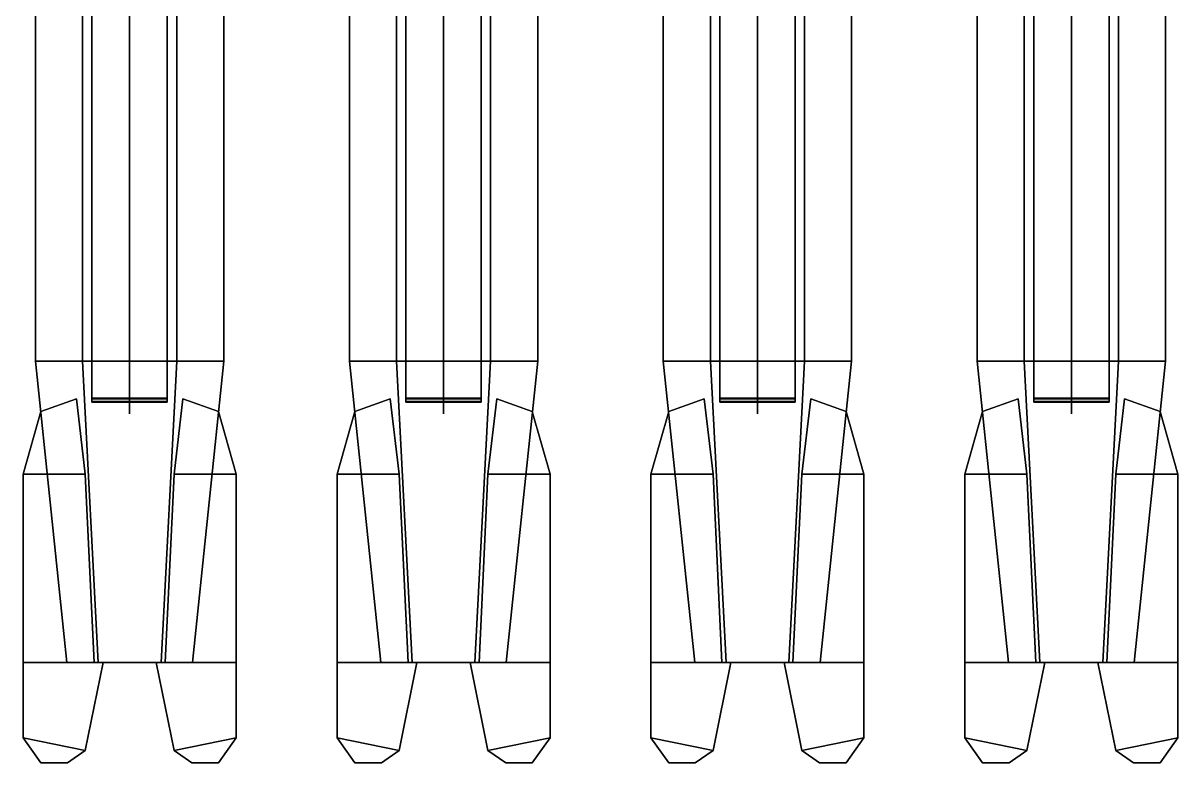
# Model space of a CAD drawing. Header units: millimetres. Extents: x -1.24 to 5, y -3.84 to 3.15.
# Drawn here: x -0.965 to -0.045, y -3.84 to -3.251 of the extents above; entities that cross this region are included whole.
import ezdxf

# ---------------------------------------------------------------- set-up
doc = ezdxf.new("R2010")
doc.units = ezdxf.units.MM
doc.header["$MEASUREMENT"] = 0
doc.layers.add('rails', color=1, linetype='Continuous')
doc.layers.add('rocket', color=6, linetype='Continuous')

msp = doc.modelspace()

# ---------------------------------------------------------------- linework, layer by layer
at = {"layer": 'rails'}
for points in [[(-0.88, 1.17571, 2.28192), (-0.88, -3.56182, 2.28358), (-0.88, -3.5521, 2.37305), (-0.88, 1.15345, 2.35475)], [(-0.88, 1.15345, 2.35475), (-0.88, -3.5521, 2.37305), (-0.88, -3.56182, 2.28358), (-0.88, 1.17571, 2.28192)], [(-0.88, 1.17571, 2.28192), (-0.88, -3.56182, 2.28358), (-0.88, -3.5495, 2.21183), (-0.88, 1.16037, 2.23329)], [(-0.88, 1.16037, 2.23329), (-0.88, -3.5495, 2.21183), (-0.88, -3.56182, 2.28358), (-0.88, 1.17571, 2.28192)], [(-0.63, 1.17571, 2.28192), (-0.63, -3.56182, 2.28358), (-0.63, -3.5521, 2.37305), (-0.63, 1.15345, 2.35475)], [(-0.63, 1.15345, 2.35475), (-0.63, -3.5521, 2.37305), (-0.63, -3.56182, 2.28358), (-0.63, 1.17571, 2.28192)], [(-0.63, 1.16037, 2.23329), (-0.63, -3.5495, 2.21183), (-0.63, -3.56182, 2.28358), (-0.63, 1.17571, 2.28192)], [(-0.63, 1.17571, 2.28192), (-0.63, -3.56182, 2.28358), (-0.63, -3.5495, 2.21183), (-0.63, 1.16037, 2.23329)], [(-0.38, 1.17571, 2.28192), (-0.38, -3.56182, 2.28358), (-0.38, -3.5521, 2.37305), (-0.38, 1.15345, 2.35475)], [(-0.38, 1.15345, 2.35475), (-0.38, -3.5521, 2.37305), (-0.38, -3.56182, 2.28358), (-0.38, 1.17571, 2.28192)], [(-0.38, 1.16037, 2.23329), (-0.38, -3.5495, 2.21183), (-0.38, -3.56182, 2.28358), (-0.38, 1.17571, 2.28192)], [(-0.38, 1.17571, 2.28192), (-0.38, -3.56182, 2.28358), (-0.38, -3.5495, 2.21183), (-0.38, 1.16037, 2.23329)], [(-0.13, 1.17571, 2.28192), (-0.13, -3.56182, 2.28358), (-0.13, -3.5521, 2.37305), (-0.13, 1.15345, 2.35475)], [(-0.13, 1.15345, 2.35475), (-0.13, -3.5521, 2.37305), (-0.13, -3.56182, 2.28358), (-0.13, 1.17571, 2.28192)], [(-0.13, 1.16037, 2.23329), (-0.13, -3.5495, 2.21183), (-0.13, -3.56182, 2.28358), (-0.13, 1.17571, 2.28192)], [(-0.13, 1.17571, 2.28192), (-0.13, -3.56182, 2.28358), (-0.13, -3.5495, 2.21183), (-0.13, 1.16037, 2.23329)], [(-0.91, 1.15497, 2.18358), (-0.91, -3.55274, 2.182), (-0.91, -3.5495, 2.21183), (-0.91, 1.16037, 2.23329)], [(-0.91, 1.16037, 2.23329), (-0.91, -3.5495, 2.21183), (-0.85, -3.5495, 2.21183), (-0.85, 1.16037, 2.23329)], [(-0.85, -3.5495, 2.21183), (-0.85, -3.55274, 2.182), (-0.85, 1.15497, 2.18358), (-0.85, 1.16037, 2.23329)], [(-0.66, 1.15497, 2.18358), (-0.66, -3.55274, 2.182), (-0.66, -3.5495, 2.21183), (-0.66, 1.16037, 2.23329)], [(-0.66, 1.16037, 2.23329), (-0.66, -3.5495, 2.21183), (-0.6, -3.5495, 2.21183), (-0.6, 1.16037, 2.23329)], [(-0.6, -3.5495, 2.21183), (-0.6, -3.55274, 2.182), (-0.6, 1.15497, 2.18358), (-0.6, 1.16037, 2.23329)], [(-0.41, 1.15497, 2.18358), (-0.41, -3.55274, 2.182), (-0.41, -3.5495, 2.21183), (-0.41, 1.16037, 2.23329)], [(-0.41, 1.16037, 2.23329), (-0.41, -3.5495, 2.21183), (-0.35, -3.5495, 2.21183), (-0.35, 1.16037, 2.23329)], [(-0.35, -3.5495, 2.21183), (-0.35, -3.55274, 2.182), (-0.35, 1.15497, 2.18358), (-0.35, 1.16037, 2.23329)], [(-0.16, 1.15497, 2.18358), (-0.16, -3.55274, 2.182), (-0.16, -3.5495, 2.21183), (-0.16, 1.16037, 2.23329)], [(-0.16, 1.16037, 2.23329), (-0.16, -3.5495, 2.21183), (-0.1, -3.5495, 2.21183), (-0.1, 1.16037, 2.23329)], [(-0.1, -3.5495, 2.21183), (-0.1, -3.55274, 2.182), (-0.1, 1.15497, 2.18358), (-0.1, 1.16037, 2.23329)], [(-0.91, 1.15345, 2.35475), (-0.91, -3.5521, 2.37305), (-0.91, -3.54994, 2.39294), (-0.91, 1.15777, 2.39452)], [(-0.91, 1.15777, 2.39452), (-0.91, -3.54994, 2.39294), (-0.85, -3.54994, 2.39294), (-0.85, 1.15777, 2.39452)], [(-0.85, 1.15497, 2.18358), (-0.85, -3.55274, 2.182), (-0.91, -3.55274, 2.182), (-0.91, 1.15497, 2.18358)], [(-0.85, 1.15345, 2.35475), (-0.85, -3.5521, 2.37305), (-0.91, -3.5521, 2.37305), (-0.91, 1.15345, 2.35475)], [(-0.85, -3.54994, 2.39294), (-0.85, -3.5521, 2.37305), (-0.85, 1.15345, 2.35475), (-0.85, 1.15777, 2.39452)], [(-0.66, 1.15777, 2.39452), (-0.66, -3.54994, 2.39294), (-0.6, -3.54994, 2.39294), (-0.6, 1.15777, 2.39452)], [(-0.66, 1.15345, 2.35475), (-0.66, -3.5521, 2.37305), (-0.66, -3.54994, 2.39294), (-0.66, 1.15777, 2.39452)], [(-0.6, 1.15497, 2.18358), (-0.6, -3.55274, 2.182), (-0.66, -3.55274, 2.182), (-0.66, 1.15497, 2.18358)], [(-0.6, 1.15345, 2.35475), (-0.6, -3.5521, 2.37305), (-0.66, -3.5521, 2.37305), (-0.66, 1.15345, 2.35475)], [(-0.6, -3.54994, 2.39294), (-0.6, -3.5521, 2.37305), (-0.6, 1.15345, 2.35475), (-0.6, 1.15777, 2.39452)], [(-0.41, 1.15777, 2.39452), (-0.41, -3.54994, 2.39294), (-0.35, -3.54994, 2.39294), (-0.35, 1.15777, 2.39452)], [(-0.41, 1.15345, 2.35475), (-0.41, -3.5521, 2.37305), (-0.41, -3.54994, 2.39294), (-0.41, 1.15777, 2.39452)], [(-0.35, 1.15497, 2.18358), (-0.35, -3.55274, 2.182), (-0.41, -3.55274, 2.182), (-0.41, 1.15497, 2.18358)], [(-0.35, 1.15345, 2.35475), (-0.35, -3.5521, 2.37305), (-0.41, -3.5521, 2.37305), (-0.41, 1.15345, 2.35475)], [(-0.35, -3.54994, 2.39294), (-0.35, -3.5521, 2.37305), (-0.35, 1.15345, 2.35475), (-0.35, 1.15777, 2.39452)], [(-0.16, 1.15777, 2.39452), (-0.16, -3.54994, 2.39294), (-0.1, -3.54994, 2.39294), (-0.1, 1.15777, 2.39452)], [(-0.16, 1.15345, 2.35475), (-0.16, -3.5521, 2.37305), (-0.16, -3.54994, 2.39294), (-0.16, 1.15777, 2.39452)], [(-0.1, 1.15497, 2.18358), (-0.1, -3.55274, 2.182), (-0.16, -3.55274, 2.182), (-0.16, 1.15497, 2.18358)], [(-0.1, 1.15345, 2.35475), (-0.1, -3.5521, 2.37305), (-0.16, -3.5521, 2.37305), (-0.16, 1.15345, 2.35475)], [(-0.1, -3.54994, 2.39294), (-0.1, -3.5521, 2.37305), (-0.1, 1.15345, 2.35475), (-0.1, 1.15777, 2.39452)], [(-0.91, -3.5495, 2.21183), (-0.91, -3.55274, 2.182), (-0.85, -3.55274, 2.182), (-0.85, -3.5495, 2.21183)], [(-0.91, -3.54994, 2.39294), (-0.91, -3.5521, 2.37305), (-0.85, -3.5521, 2.37305), (-0.85, -3.54994, 2.39294)], [(-0.66, -3.5495, 2.21183), (-0.66, -3.55274, 2.182), (-0.6, -3.55274, 2.182), (-0.6, -3.5495, 2.21183)], [(-0.66, -3.54994, 2.39294), (-0.66, -3.5521, 2.37305), (-0.6, -3.5521, 2.37305), (-0.6, -3.54994, 2.39294)], [(-0.41, -3.5495, 2.21183), (-0.41, -3.55274, 2.182), (-0.35, -3.55274, 2.182), (-0.35, -3.5495, 2.21183)], [(-0.41, -3.54994, 2.39294), (-0.41, -3.5521, 2.37305), (-0.35, -3.5521, 2.37305), (-0.35, -3.54994, 2.39294)], [(-0.16, -3.5495, 2.21183), (-0.16, -3.55274, 2.182), (-0.1, -3.55274, 2.182), (-0.1, -3.5495, 2.21183)], [(-0.16, -3.54994, 2.39294), (-0.16, -3.5521, 2.37305), (-0.1, -3.5521, 2.37305), (-0.1, -3.54994, 2.39294)]]:
    msp.add_3dface(points, dxfattribs=at)
at = {"layer": 'rocket'}
for points in [[(-0.9175, -3.52, 2.40505), (-0.955, -3.52, 2.47), (-0.955, -2.75, 2.47), (-0.9175, -2.75, 2.40505)], [(-0.955, -3.52, 2.47), (-0.9175, -3.52, 2.53495), (-0.9175, -2.75, 2.53495), (-0.955, -2.75, 2.47)], [(-0.955, -3.52, 2.11), (-0.9175, -3.52, 2.17495), (-0.9175, -2.75, 2.17495), (-0.955, -2.75, 2.11)], [(-0.9175, -3.52, 2.04505), (-0.955, -3.52, 2.11), (-0.955, -2.75, 2.11), (-0.9175, -2.75, 2.04505)], [(-0.8425, -3.52, 2.40505), (-0.9175, -3.52, 2.40505), (-0.9175, -2.75, 2.40505), (-0.8425, -2.75, 2.40505)], [(-0.9175, -3.52, 2.53495), (-0.8425, -3.52, 2.53495), (-0.8425, -2.75, 2.53495), (-0.9175, -2.75, 2.53495)], [(-0.9175, -3.52, 2.17495), (-0.8425, -3.52, 2.17495), (-0.8425, -2.75, 2.17495), (-0.9175, -2.75, 2.17495)], [(-0.8425, -3.52, 2.04505), (-0.9175, -3.52, 2.04505), (-0.9175, -2.75, 2.04505), (-0.8425, -2.75, 2.04505)], [(-0.805, -3.52, 2.47), (-0.8425, -3.52, 2.40505), (-0.8425, -2.75, 2.40505), (-0.805, -2.75, 2.47)], [(-0.8425, -3.52, 2.53495), (-0.805, -3.52, 2.47), (-0.805, -2.75, 2.47), (-0.8425, -2.75, 2.53495)], [(-0.8425, -3.52, 2.17495), (-0.805, -3.52, 2.11), (-0.805, -2.75, 2.11), (-0.8425, -2.75, 2.17495)], [(-0.805, -3.52, 2.11), (-0.8425, -3.52, 2.04505), (-0.8425, -2.75, 2.04505), (-0.805, -2.75, 2.11)], [(-0.6675, -3.52, 2.04505), (-0.705, -3.52, 2.11), (-0.705, -2.75, 2.11), (-0.6675, -2.75, 2.04505)], [(-0.705, -3.52, 2.11), (-0.6675, -3.52, 2.17495), (-0.6675, -2.75, 2.17495), (-0.705, -2.75, 2.11)], [(-0.705, -3.52, 2.47), (-0.6675, -3.52, 2.53495), (-0.6675, -2.75, 2.53495), (-0.705, -2.75, 2.47)], [(-0.6675, -3.52, 2.40505), (-0.705, -3.52, 2.47), (-0.705, -2.75, 2.47), (-0.6675, -2.75, 2.40505)], [(-0.5925, -3.52, 2.04505), (-0.6675, -3.52, 2.04505), (-0.6675, -2.75, 2.04505), (-0.5925, -2.75, 2.04505)], [(-0.6675, -3.52, 2.17495), (-0.5925, -3.52, 2.17495), (-0.5925, -2.75, 2.17495), (-0.6675, -2.75, 2.17495)], [(-0.6675, -3.52, 2.53495), (-0.5925, -3.52, 2.53495), (-0.5925, -2.75, 2.53495), (-0.6675, -2.75, 2.53495)], [(-0.5925, -3.52, 2.40505), (-0.6675, -3.52, 2.40505), (-0.6675, -2.75, 2.40505), (-0.5925, -2.75, 2.40505)], [(-0.555, -3.52, 2.11), (-0.5925, -3.52, 2.04505), (-0.5925, -2.75, 2.04505), (-0.555, -2.75, 2.11)], [(-0.5925, -3.52, 2.17495), (-0.555, -3.52, 2.11), (-0.555, -2.75, 2.11), (-0.5925, -2.75, 2.17495)], [(-0.5925, -3.52, 2.53495), (-0.555, -3.52, 2.47), (-0.555, -2.75, 2.47), (-0.5925, -2.75, 2.53495)], [(-0.555, -3.52, 2.47), (-0.5925, -3.52, 2.40505), (-0.5925, -2.75, 2.40505), (-0.555, -2.75, 2.47)], [(-0.455, -3.52, 2.11), (-0.4175, -3.52, 2.17495), (-0.4175, -2.75, 2.17495), (-0.455, -2.75, 2.11)], [(-0.4175, -3.52, 2.04505), (-0.455, -3.52, 2.11), (-0.455, -2.75, 2.11), (-0.4175, -2.75, 2.04505)], [(-0.4175, -3.52, 2.40505), (-0.455, -3.52, 2.47), (-0.455, -2.75, 2.47), (-0.4175, -2.75, 2.40505)], [(-0.455, -3.52, 2.47), (-0.4175, -3.52, 2.53495), (-0.4175, -2.75, 2.53495), (-0.455, -2.75, 2.47)], [(-0.4175, -3.52, 2.17495), (-0.3425, -3.52, 2.17495), (-0.3425, -2.75, 2.17495), (-0.4175, -2.75, 2.17495)], [(-0.3425, -3.52, 2.04505), (-0.4175, -3.52, 2.04505), (-0.4175, -2.75, 2.04505), (-0.3425, -2.75, 2.04505)], [(-0.3425, -3.52, 2.40505), (-0.4175, -3.52, 2.40505), (-0.4175, -2.75, 2.40505), (-0.3425, -2.75, 2.40505)], [(-0.4175, -3.52, 2.53495), (-0.3425, -3.52, 2.53495), (-0.3425, -2.75, 2.53495), (-0.4175, -2.75, 2.53495)], [(-0.3425, -3.52, 2.17495), (-0.305, -3.52, 2.11), (-0.305, -2.75, 2.11), (-0.3425, -2.75, 2.17495)], [(-0.305, -3.52, 2.11), (-0.3425, -3.52, 2.04505), (-0.3425, -2.75, 2.04505), (-0.305, -2.75, 2.11)], [(-0.305, -3.52, 2.47), (-0.3425, -3.52, 2.40505), (-0.3425, -2.75, 2.40505), (-0.305, -2.75, 2.47)], [(-0.3425, -3.52, 2.53495), (-0.305, -3.52, 2.47), (-0.305, -2.75, 2.47), (-0.3425, -2.75, 2.53495)], [(-0.1675, -3.52, 2.04505), (-0.205, -3.52, 2.11), (-0.205, -2.75, 2.11), (-0.1675, -2.75, 2.04505)], [(-0.205, -3.52, 2.11), (-0.1675, -3.52, 2.17495), (-0.1675, -2.75, 2.17495), (-0.205, -2.75, 2.11)], [(-0.205, -3.52, 2.47), (-0.1675, -3.52, 2.53495), (-0.1675, -2.75, 2.53495), (-0.205, -2.75, 2.47)], [(-0.1675, -3.52, 2.40505), (-0.205, -3.52, 2.47), (-0.205, -2.75, 2.47), (-0.1675, -2.75, 2.40505)], [(-0.0925, -3.52, 2.04505), (-0.1675, -3.52, 2.04505), (-0.1675, -2.75, 2.04505), (-0.0925, -2.75, 2.04505)], [(-0.1675, -3.52, 2.17495), (-0.0925, -3.52, 2.17495), (-0.0925, -2.75, 2.17495), (-0.1675, -2.75, 2.17495)], [(-0.1675, -3.52, 2.53495), (-0.0925, -3.52, 2.53495), (-0.0925, -2.75, 2.53495), (-0.1675, -2.75, 2.53495)], [(-0.0925, -3.52, 2.40505), (-0.1675, -3.52, 2.40505), (-0.1675, -2.75, 2.40505), (-0.0925, -2.75, 2.40505)], [(-0.055, -3.52, 2.11), (-0.0925, -3.52, 2.04505), (-0.0925, -2.75, 2.04505), (-0.055, -2.75, 2.11)], [(-0.0925, -3.52, 2.17495), (-0.055, -3.52, 2.11), (-0.055, -2.75, 2.11), (-0.0925, -2.75, 2.17495)], [(-0.0925, -3.52, 2.53495), (-0.055, -3.52, 2.47), (-0.055, -2.75, 2.47), (-0.0925, -2.75, 2.53495)], [(-0.055, -3.52, 2.47), (-0.0925, -3.52, 2.40505), (-0.0925, -2.75, 2.40505), (-0.055, -2.75, 2.47)], [(-0.9175, -3.52, 2.53495), (-0.955, -3.52, 2.47), (-0.93, -3.76, 2.47), (-0.905, -3.76, 2.5133)], [(-0.955, -3.52, 2.47), (-0.9175, -3.52, 2.40505), (-0.905, -3.76, 2.4267), (-0.93, -3.76, 2.47)], [(-0.955, -3.52, 2.11), (-0.9175, -3.52, 2.04505), (-0.905, -3.76, 2.0667), (-0.93, -3.76, 2.11)], [(-0.9175, -3.52, 2.17495), (-0.955, -3.52, 2.11), (-0.93, -3.76, 2.11), (-0.905, -3.76, 2.1533)], [(-0.8425, -3.52, 2.53495), (-0.9175, -3.52, 2.53495), (-0.905, -3.76, 2.5133), (-0.855, -3.76, 2.5133)], [(-0.9175, -3.52, 2.40505), (-0.8425, -3.52, 2.40505), (-0.855, -3.76, 2.4267), (-0.905, -3.76, 2.4267)], [(-0.9175, -3.52, 2.04505), (-0.8425, -3.52, 2.04505), (-0.855, -3.76, 2.0667), (-0.905, -3.76, 2.0667)], [(-0.8425, -3.52, 2.17495), (-0.9175, -3.52, 2.17495), (-0.905, -3.76, 2.1533), (-0.855, -3.76, 2.1533)], [(-0.805, -3.52, 2.47), (-0.8425, -3.52, 2.53495), (-0.855, -3.76, 2.5133), (-0.83, -3.76, 2.47)], [(-0.8425, -3.52, 2.40505), (-0.805, -3.52, 2.47), (-0.83, -3.76, 2.47), (-0.855, -3.76, 2.4267)], [(-0.8425, -3.52, 2.04505), (-0.805, -3.52, 2.11), (-0.83, -3.76, 2.11), (-0.855, -3.76, 2.0667)], [(-0.805, -3.52, 2.11), (-0.8425, -3.52, 2.17495), (-0.855, -3.76, 2.1533), (-0.83, -3.76, 2.11)], [(-0.6675, -3.52, 2.17495), (-0.705, -3.52, 2.11), (-0.68, -3.76, 2.11), (-0.655, -3.76, 2.1533)], [(-0.705, -3.52, 2.11), (-0.6675, -3.52, 2.04505), (-0.655, -3.76, 2.0667), (-0.68, -3.76, 2.11)], [(-0.705, -3.52, 2.47), (-0.6675, -3.52, 2.40505), (-0.655, -3.76, 2.4267), (-0.68, -3.76, 2.47)], [(-0.6675, -3.52, 2.53495), (-0.705, -3.52, 2.47), (-0.68, -3.76, 2.47), (-0.655, -3.76, 2.5133)], [(-0.5925, -3.52, 2.17495), (-0.6675, -3.52, 2.17495), (-0.655, -3.76, 2.1533), (-0.605, -3.76, 2.1533)], [(-0.6675, -3.52, 2.04505), (-0.5925, -3.52, 2.04505), (-0.605, -3.76, 2.0667), (-0.655, -3.76, 2.0667)], [(-0.6675, -3.52, 2.40505), (-0.5925, -3.52, 2.40505), (-0.605, -3.76, 2.4267), (-0.655, -3.76, 2.4267)], [(-0.5925, -3.52, 2.53495), (-0.6675, -3.52, 2.53495), (-0.655, -3.76, 2.5133), (-0.605, -3.76, 2.5133)], [(-0.555, -3.52, 2.11), (-0.5925, -3.52, 2.17495), (-0.605, -3.76, 2.1533), (-0.58, -3.76, 2.11)], [(-0.5925, -3.52, 2.04505), (-0.555, -3.52, 2.11), (-0.58, -3.76, 2.11), (-0.605, -3.76, 2.0667)], [(-0.5925, -3.52, 2.40505), (-0.555, -3.52, 2.47), (-0.58, -3.76, 2.47), (-0.605, -3.76, 2.4267)], [(-0.555, -3.52, 2.47), (-0.5925, -3.52, 2.53495), (-0.605, -3.76, 2.5133), (-0.58, -3.76, 2.47)], [(-0.455, -3.52, 2.11), (-0.4175, -3.52, 2.04505), (-0.405, -3.76, 2.0667), (-0.43, -3.76, 2.11)], [(-0.4175, -3.52, 2.17495), (-0.455, -3.52, 2.11), (-0.43, -3.76, 2.11), (-0.405, -3.76, 2.1533)], [(-0.4175, -3.52, 2.53495), (-0.455, -3.52, 2.47), (-0.43, -3.76, 2.47), (-0.405, -3.76, 2.5133)], [(-0.455, -3.52, 2.47), (-0.4175, -3.52, 2.40505), (-0.405, -3.76, 2.4267), (-0.43, -3.76, 2.47)], [(-0.4175, -3.52, 2.04505), (-0.3425, -3.52, 2.04505), (-0.355, -3.76, 2.0667), (-0.405, -3.76, 2.0667)], [(-0.3425, -3.52, 2.17495), (-0.4175, -3.52, 2.17495), (-0.405, -3.76, 2.1533), (-0.355, -3.76, 2.1533)], [(-0.3425, -3.52, 2.53495), (-0.4175, -3.52, 2.53495), (-0.405, -3.76, 2.5133), (-0.355, -3.76, 2.5133)], [(-0.4175, -3.52, 2.40505), (-0.3425, -3.52, 2.40505), (-0.355, -3.76, 2.4267), (-0.405, -3.76, 2.4267)], [(-0.3425, -3.52, 2.04505), (-0.305, -3.52, 2.11), (-0.33, -3.76, 2.11), (-0.355, -3.76, 2.0667)], [(-0.305, -3.52, 2.11), (-0.3425, -3.52, 2.17495), (-0.355, -3.76, 2.1533), (-0.33, -3.76, 2.11)], [(-0.305, -3.52, 2.47), (-0.3425, -3.52, 2.53495), (-0.355, -3.76, 2.5133), (-0.33, -3.76, 2.47)], [(-0.3425, -3.52, 2.40505), (-0.305, -3.52, 2.47), (-0.33, -3.76, 2.47), (-0.355, -3.76, 2.4267)], [(-0.1675, -3.52, 2.17495), (-0.205, -3.52, 2.11), (-0.18, -3.76, 2.11), (-0.155, -3.76, 2.1533)], [(-0.205, -3.52, 2.11), (-0.1675, -3.52, 2.04505), (-0.155, -3.76, 2.0667), (-0.18, -3.76, 2.11)], [(-0.205, -3.52, 2.47), (-0.1675, -3.52, 2.40505), (-0.155, -3.76, 2.4267), (-0.18, -3.76, 2.47)], [(-0.1675, -3.52, 2.53495), (-0.205, -3.52, 2.47), (-0.18, -3.76, 2.47), (-0.155, -3.76, 2.5133)], [(-0.0925, -3.52, 2.17495), (-0.1675, -3.52, 2.17495), (-0.155, -3.76, 2.1533), (-0.105, -3.76, 2.1533)], [(-0.1675, -3.52, 2.04505), (-0.0925, -3.52, 2.04505), (-0.105, -3.76, 2.0667), (-0.155, -3.76, 2.0667)], [(-0.1675, -3.52, 2.40505), (-0.0925, -3.52, 2.40505), (-0.105, -3.76, 2.4267), (-0.155, -3.76, 2.4267)], [(-0.0925, -3.52, 2.53495), (-0.1675, -3.52, 2.53495), (-0.155, -3.76, 2.5133), (-0.105, -3.76, 2.5133)], [(-0.055, -3.52, 2.11), (-0.0925, -3.52, 2.17495), (-0.105, -3.76, 2.1533), (-0.08, -3.76, 2.11)], [(-0.0925, -3.52, 2.04505), (-0.055, -3.52, 2.11), (-0.08, -3.76, 2.11), (-0.105, -3.76, 2.0667)], [(-0.0925, -3.52, 2.40505), (-0.055, -3.52, 2.47), (-0.08, -3.76, 2.47), (-0.105, -3.76, 2.4267)], [(-0.055, -3.52, 2.47), (-0.0925, -3.52, 2.53495), (-0.105, -3.76, 2.5133), (-0.08, -3.76, 2.47)], [(-0.95071, -3.56, 2.39929), (-0.92243, -3.55, 2.42757), (-0.91536, -3.61, 2.43464), (-0.96485, -3.61, 2.38515)], [(-0.96485, -3.61, 2.38515), (-0.91536, -3.61, 2.43464), (-0.92243, -3.55, 2.42757), (-0.95071, -3.56, 2.39929)], [(-0.95071, -3.56, 2.54071), (-0.92243, -3.55, 2.51243), (-0.91536, -3.61, 2.50536), (-0.96485, -3.61, 2.55485)], [(-0.96485, -3.61, 2.55485), (-0.91536, -3.61, 2.50536), (-0.92243, -3.55, 2.51243), (-0.95071, -3.56, 2.54071)], [(-0.95071, -3.56, 2.18071), (-0.92243, -3.55, 2.15243), (-0.91536, -3.61, 2.14536), (-0.96485, -3.61, 2.19485)], [(-0.96485, -3.61, 2.19485), (-0.91536, -3.61, 2.14536), (-0.92243, -3.55, 2.15243), (-0.95071, -3.56, 2.18071)], [(-0.95071, -3.56, 2.03929), (-0.92243, -3.55, 2.06757), (-0.91536, -3.61, 2.07464), (-0.96485, -3.61, 2.02515)], [(-0.96485, -3.61, 2.02515), (-0.91536, -3.61, 2.07464), (-0.92243, -3.55, 2.06757), (-0.95071, -3.56, 2.03929)], [(-0.79515, -3.61, 2.38515), (-0.84464, -3.61, 2.43464), (-0.83757, -3.55, 2.42757), (-0.80929, -3.56, 2.39929)], [(-0.80929, -3.56, 2.39929), (-0.83757, -3.55, 2.42757), (-0.84464, -3.61, 2.43464), (-0.79515, -3.61, 2.38515)], [(-0.80929, -3.56, 2.54071), (-0.83757, -3.55, 2.51243), (-0.84464, -3.61, 2.50536), (-0.79515, -3.61, 2.55485)], [(-0.79515, -3.61, 2.55485), (-0.84464, -3.61, 2.50536), (-0.83757, -3.55, 2.51243), (-0.80929, -3.56, 2.54071)], [(-0.79515, -3.61, 2.02515), (-0.84464, -3.61, 2.07464), (-0.83757, -3.55, 2.06757), (-0.80929, -3.56, 2.03929)], [(-0.80929, -3.56, 2.03929), (-0.83757, -3.55, 2.06757), (-0.84464, -3.61, 2.07464), (-0.79515, -3.61, 2.02515)], [(-0.80929, -3.56, 2.18071), (-0.83757, -3.55, 2.15243), (-0.84464, -3.61, 2.14536), (-0.79515, -3.61, 2.19485)], [(-0.79515, -3.61, 2.19485), (-0.84464, -3.61, 2.14536), (-0.83757, -3.55, 2.15243), (-0.80929, -3.56, 2.18071)], [(-0.71485, -3.61, 2.02515), (-0.66536, -3.61, 2.07464), (-0.67243, -3.55, 2.06757), (-0.70071, -3.56, 2.03929)], [(-0.70071, -3.56, 2.03929), (-0.67243, -3.55, 2.06757), (-0.66536, -3.61, 2.07464), (-0.71485, -3.61, 2.02515)], [(-0.71485, -3.61, 2.19485), (-0.66536, -3.61, 2.14536), (-0.67243, -3.55, 2.15243), (-0.70071, -3.56, 2.18071)], [(-0.70071, -3.56, 2.18071), (-0.67243, -3.55, 2.15243), (-0.66536, -3.61, 2.14536), (-0.71485, -3.61, 2.19485)], [(-0.70071, -3.56, 2.54071), (-0.67243, -3.55, 2.51243), (-0.66536, -3.61, 2.50536), (-0.71485, -3.61, 2.55485)], [(-0.71485, -3.61, 2.55485), (-0.66536, -3.61, 2.50536), (-0.67243, -3.55, 2.51243), (-0.70071, -3.56, 2.54071)], [(-0.70071, -3.56, 2.39929), (-0.67243, -3.55, 2.42757), (-0.66536, -3.61, 2.43464), (-0.71485, -3.61, 2.38515)], [(-0.71485, -3.61, 2.38515), (-0.66536, -3.61, 2.43464), (-0.67243, -3.55, 2.42757), (-0.70071, -3.56, 2.39929)], [(-0.55929, -3.56, 2.03929), (-0.58757, -3.55, 2.06757), (-0.59464, -3.61, 2.07464), (-0.54515, -3.61, 2.02515)], [(-0.54515, -3.61, 2.02515), (-0.59464, -3.61, 2.07464), (-0.58757, -3.55, 2.06757), (-0.55929, -3.56, 2.03929)], [(-0.54515, -3.61, 2.19485), (-0.59464, -3.61, 2.14536), (-0.58757, -3.55, 2.15243), (-0.55929, -3.56, 2.18071)], [(-0.55929, -3.56, 2.18071), (-0.58757, -3.55, 2.15243), (-0.59464, -3.61, 2.14536), (-0.54515, -3.61, 2.19485)], [(-0.54515, -3.61, 2.38515), (-0.59464, -3.61, 2.43464), (-0.58757, -3.55, 2.42757), (-0.55929, -3.56, 2.39929)], [(-0.55929, -3.56, 2.39929), (-0.58757, -3.55, 2.42757), (-0.59464, -3.61, 2.43464), (-0.54515, -3.61, 2.38515)], [(-0.55929, -3.56, 2.54071), (-0.58757, -3.55, 2.51243), (-0.59464, -3.61, 2.50536), (-0.54515, -3.61, 2.55485)], [(-0.54515, -3.61, 2.55485), (-0.59464, -3.61, 2.50536), (-0.58757, -3.55, 2.51243), (-0.55929, -3.56, 2.54071)], [(-0.45071, -3.56, 2.03929), (-0.42243, -3.55, 2.06757), (-0.41536, -3.61, 2.07464), (-0.46485, -3.61, 2.02515)], [(-0.46485, -3.61, 2.02515), (-0.41536, -3.61, 2.07464), (-0.42243, -3.55, 2.06757), (-0.45071, -3.56, 2.03929)], [(-0.45071, -3.56, 2.18071), (-0.42243, -3.55, 2.15243), (-0.41536, -3.61, 2.14536), (-0.46485, -3.61, 2.19485)], [(-0.46485, -3.61, 2.19485), (-0.41536, -3.61, 2.14536), (-0.42243, -3.55, 2.15243), (-0.45071, -3.56, 2.18071)], [(-0.46485, -3.61, 2.38515), (-0.41536, -3.61, 2.43464), (-0.42243, -3.55, 2.42757), (-0.45071, -3.56, 2.39929)], [(-0.45071, -3.56, 2.39929), (-0.42243, -3.55, 2.42757), (-0.41536, -3.61, 2.43464), (-0.46485, -3.61, 2.38515)], [(-0.46485, -3.61, 2.55485), (-0.41536, -3.61, 2.50536), (-0.42243, -3.55, 2.51243), (-0.45071, -3.56, 2.54071)], [(-0.45071, -3.56, 2.54071), (-0.42243, -3.55, 2.51243), (-0.41536, -3.61, 2.50536), (-0.46485, -3.61, 2.55485)], [(-0.29515, -3.61, 2.02515), (-0.34464, -3.61, 2.07464), (-0.33757, -3.55, 2.06757), (-0.30929, -3.56, 2.03929)], [(-0.30929, -3.56, 2.03929), (-0.33757, -3.55, 2.06757), (-0.34464, -3.61, 2.07464), (-0.29515, -3.61, 2.02515)], [(-0.30929, -3.56, 2.18071), (-0.33757, -3.55, 2.15243), (-0.34464, -3.61, 2.14536), (-0.29515, -3.61, 2.19485)], [(-0.29515, -3.61, 2.19485), (-0.34464, -3.61, 2.14536), (-0.33757, -3.55, 2.15243), (-0.30929, -3.56, 2.18071)], [(-0.29515, -3.61, 2.55485), (-0.34464, -3.61, 2.50536), (-0.33757, -3.55, 2.51243), (-0.30929, -3.56, 2.54071)], [(-0.30929, -3.56, 2.54071), (-0.33757, -3.55, 2.51243), (-0.34464, -3.61, 2.50536), (-0.29515, -3.61, 2.55485)], [(-0.30929, -3.56, 2.39929), (-0.33757, -3.55, 2.42757), (-0.34464, -3.61, 2.43464), (-0.29515, -3.61, 2.38515)], [(-0.29515, -3.61, 2.38515), (-0.34464, -3.61, 2.43464), (-0.33757, -3.55, 2.42757), (-0.30929, -3.56, 2.39929)], [(-0.21485, -3.61, 2.02515), (-0.16536, -3.61, 2.07464), (-0.17243, -3.55, 2.06757), (-0.20071, -3.56, 2.03929)], [(-0.20071, -3.56, 2.03929), (-0.17243, -3.55, 2.06757), (-0.16536, -3.61, 2.07464), (-0.21485, -3.61, 2.02515)], [(-0.21485, -3.61, 2.19485), (-0.16536, -3.61, 2.14536), (-0.17243, -3.55, 2.15243), (-0.20071, -3.56, 2.18071)], [(-0.20071, -3.56, 2.18071), (-0.17243, -3.55, 2.15243), (-0.16536, -3.61, 2.14536), (-0.21485, -3.61, 2.19485)], [(-0.20071, -3.56, 2.54071), (-0.17243, -3.55, 2.51243), (-0.16536, -3.61, 2.50536), (-0.21485, -3.61, 2.55485)], [(-0.21485, -3.61, 2.55485), (-0.16536, -3.61, 2.50536), (-0.17243, -3.55, 2.51243), (-0.20071, -3.56, 2.54071)], [(-0.20071, -3.56, 2.39929), (-0.17243, -3.55, 2.42757), (-0.16536, -3.61, 2.43464), (-0.21485, -3.61, 2.38515)], [(-0.21485, -3.61, 2.38515), (-0.16536, -3.61, 2.43464), (-0.17243, -3.55, 2.42757), (-0.20071, -3.56, 2.39929)], [(-0.05929, -3.56, 2.03929), (-0.08757, -3.55, 2.06757), (-0.09464, -3.61, 2.07464), (-0.04515, -3.61, 2.02515)], [(-0.04515, -3.61, 2.02515), (-0.09464, -3.61, 2.07464), (-0.08757, -3.55, 2.06757), (-0.05929, -3.56, 2.03929)], [(-0.04515, -3.61, 2.19485), (-0.09464, -3.61, 2.14536), (-0.08757, -3.55, 2.15243), (-0.05929, -3.56, 2.18071)], [(-0.05929, -3.56, 2.18071), (-0.08757, -3.55, 2.15243), (-0.09464, -3.61, 2.14536), (-0.04515, -3.61, 2.19485)], [(-0.04515, -3.61, 2.38515), (-0.09464, -3.61, 2.43464), (-0.08757, -3.55, 2.42757), (-0.05929, -3.56, 2.39929)], [(-0.05929, -3.56, 2.39929), (-0.08757, -3.55, 2.42757), (-0.09464, -3.61, 2.43464), (-0.04515, -3.61, 2.38515)], [(-0.05929, -3.56, 2.54071), (-0.08757, -3.55, 2.51243), (-0.09464, -3.61, 2.50536), (-0.04515, -3.61, 2.55485)], [(-0.04515, -3.61, 2.55485), (-0.09464, -3.61, 2.50536), (-0.08757, -3.55, 2.51243), (-0.05929, -3.56, 2.54071)], [(-0.96485, -3.61, 2.38515), (-0.91536, -3.61, 2.43464), (-0.90828, -3.76, 2.44172), (-0.96485, -3.76, 2.38515)], [(-0.96485, -3.76, 2.38515), (-0.90828, -3.76, 2.44172), (-0.91536, -3.61, 2.43464), (-0.96485, -3.61, 2.38515)], [(-0.96485, -3.61, 2.55485), (-0.91536, -3.61, 2.50536), (-0.90828, -3.76, 2.49828), (-0.96485, -3.76, 2.55485)], [(-0.96485, -3.76, 2.55485), (-0.90828, -3.76, 2.49828), (-0.91536, -3.61, 2.50536), (-0.96485, -3.61, 2.55485)], [(-0.96485, -3.61, 2.19485), (-0.91536, -3.61, 2.14536), (-0.90828, -3.76, 2.13828), (-0.96485, -3.76, 2.19485)], [(-0.96485, -3.76, 2.19485), (-0.90828, -3.76, 2.13828), (-0.91536, -3.61, 2.14536), (-0.96485, -3.61, 2.19485)], [(-0.96485, -3.61, 2.02515), (-0.91536, -3.61, 2.07464), (-0.90828, -3.76, 2.08172), (-0.96485, -3.76, 2.02515)], [(-0.96485, -3.76, 2.02515), (-0.90828, -3.76, 2.08172), (-0.91536, -3.61, 2.07464), (-0.96485, -3.61, 2.02515)], [(-0.79515, -3.61, 2.38515), (-0.84464, -3.61, 2.43464), (-0.85172, -3.76, 2.44172), (-0.79515, -3.76, 2.38515)], [(-0.79515, -3.76, 2.38515), (-0.85172, -3.76, 2.44172), (-0.84464, -3.61, 2.43464), (-0.79515, -3.61, 2.38515)], [(-0.79515, -3.61, 2.55485), (-0.84464, -3.61, 2.50536), (-0.85172, -3.76, 2.49828), (-0.79515, -3.76, 2.55485)], [(-0.79515, -3.76, 2.55485), (-0.85172, -3.76, 2.49828), (-0.84464, -3.61, 2.50536), (-0.79515, -3.61, 2.55485)], [(-0.79515, -3.76, 2.02515), (-0.85172, -3.76, 2.08172), (-0.84464, -3.61, 2.07464), (-0.79515, -3.61, 2.02515)], [(-0.79515, -3.61, 2.02515), (-0.84464, -3.61, 2.07464), (-0.85172, -3.76, 2.08172), (-0.79515, -3.76, 2.02515)], [(-0.79515, -3.61, 2.19485), (-0.84464, -3.61, 2.14536), (-0.85172, -3.76, 2.13828), (-0.79515, -3.76, 2.19485)], [(-0.79515, -3.76, 2.19485), (-0.85172, -3.76, 2.13828), (-0.84464, -3.61, 2.14536), (-0.79515, -3.61, 2.19485)], [(-0.71485, -3.76, 2.02515), (-0.65828, -3.76, 2.08172), (-0.66536, -3.61, 2.07464), (-0.71485, -3.61, 2.02515)], [(-0.71485, -3.61, 2.02515), (-0.66536, -3.61, 2.07464), (-0.65828, -3.76, 2.08172), (-0.71485, -3.76, 2.02515)], [(-0.71485, -3.76, 2.19485), (-0.65828, -3.76, 2.13828), (-0.66536, -3.61, 2.14536), (-0.71485, -3.61, 2.19485)], [(-0.71485, -3.61, 2.19485), (-0.66536, -3.61, 2.14536), (-0.65828, -3.76, 2.13828), (-0.71485, -3.76, 2.19485)], [(-0.71485, -3.61, 2.55485), (-0.66536, -3.61, 2.50536), (-0.65828, -3.76, 2.49828), (-0.71485, -3.76, 2.55485)], [(-0.71485, -3.76, 2.55485), (-0.65828, -3.76, 2.49828), (-0.66536, -3.61, 2.50536), (-0.71485, -3.61, 2.55485)], [(-0.71485, -3.61, 2.38515), (-0.66536, -3.61, 2.43464), (-0.65828, -3.76, 2.44172), (-0.71485, -3.76, 2.38515)], [(-0.71485, -3.76, 2.38515), (-0.65828, -3.76, 2.44172), (-0.66536, -3.61, 2.43464), (-0.71485, -3.61, 2.38515)], [(-0.54515, -3.61, 2.02515), (-0.59464, -3.61, 2.07464), (-0.60172, -3.76, 2.08172), (-0.54515, -3.76, 2.02515)], [(-0.54515, -3.76, 2.02515), (-0.60172, -3.76, 2.08172), (-0.59464, -3.61, 2.07464), (-0.54515, -3.61, 2.02515)], [(-0.54515, -3.76, 2.19485), (-0.60172, -3.76, 2.13828), (-0.59464, -3.61, 2.14536), (-0.54515, -3.61, 2.19485)], [(-0.54515, -3.61, 2.19485), (-0.59464, -3.61, 2.14536), (-0.60172, -3.76, 2.13828), (-0.54515, -3.76, 2.19485)], [(-0.54515, -3.76, 2.38515), (-0.60172, -3.76, 2.44172), (-0.59464, -3.61, 2.43464), (-0.54515, -3.61, 2.38515)], [(-0.54515, -3.61, 2.38515), (-0.59464, -3.61, 2.43464), (-0.60172, -3.76, 2.44172), (-0.54515, -3.76, 2.38515)], [(-0.54515, -3.61, 2.55485), (-0.59464, -3.61, 2.50536), (-0.60172, -3.76, 2.49828), (-0.54515, -3.76, 2.55485)], [(-0.54515, -3.76, 2.55485), (-0.60172, -3.76, 2.49828), (-0.59464, -3.61, 2.50536), (-0.54515, -3.61, 2.55485)], [(-0.46485, -3.61, 2.02515), (-0.41536, -3.61, 2.07464), (-0.40828, -3.76, 2.08172), (-0.46485, -3.76, 2.02515)], [(-0.46485, -3.76, 2.02515), (-0.40828, -3.76, 2.08172), (-0.41536, -3.61, 2.07464), (-0.46485, -3.61, 2.02515)], [(-0.46485, -3.61, 2.19485), (-0.41536, -3.61, 2.14536), (-0.40828, -3.76, 2.13828), (-0.46485, -3.76, 2.19485)], [(-0.46485, -3.76, 2.19485), (-0.40828, -3.76, 2.13828), (-0.41536, -3.61, 2.14536), (-0.46485, -3.61, 2.19485)], [(-0.46485, -3.76, 2.38515), (-0.40828, -3.76, 2.44172), (-0.41536, -3.61, 2.43464), (-0.46485, -3.61, 2.38515)], [(-0.46485, -3.61, 2.38515), (-0.41536, -3.61, 2.43464), (-0.40828, -3.76, 2.44172), (-0.46485, -3.76, 2.38515)], [(-0.46485, -3.76, 2.55485), (-0.40828, -3.76, 2.49828), (-0.41536, -3.61, 2.50536), (-0.46485, -3.61, 2.55485)], [(-0.46485, -3.61, 2.55485), (-0.41536, -3.61, 2.50536), (-0.40828, -3.76, 2.49828), (-0.46485, -3.76, 2.55485)], [(-0.29515, -3.76, 2.02515), (-0.35172, -3.76, 2.08172), (-0.34464, -3.61, 2.07464), (-0.29515, -3.61, 2.02515)], [(-0.29515, -3.61, 2.02515), (-0.34464, -3.61, 2.07464), (-0.35172, -3.76, 2.08172), (-0.29515, -3.76, 2.02515)], [(-0.29515, -3.61, 2.19485), (-0.34464, -3.61, 2.14536), (-0.35172, -3.76, 2.13828), (-0.29515, -3.76, 2.19485)], [(-0.29515, -3.76, 2.19485), (-0.35172, -3.76, 2.13828), (-0.34464, -3.61, 2.14536), (-0.29515, -3.61, 2.19485)], [(-0.29515, -3.76, 2.55485), (-0.35172, -3.76, 2.49828), (-0.34464, -3.61, 2.50536), (-0.29515, -3.61, 2.55485)], [(-0.29515, -3.61, 2.55485), (-0.34464, -3.61, 2.50536), (-0.35172, -3.76, 2.49828), (-0.29515, -3.76, 2.55485)], [(-0.29515, -3.61, 2.38515), (-0.34464, -3.61, 2.43464), (-0.35172, -3.76, 2.44172), (-0.29515, -3.76, 2.38515)], [(-0.29515, -3.76, 2.38515), (-0.35172, -3.76, 2.44172), (-0.34464, -3.61, 2.43464), (-0.29515, -3.61, 2.38515)], [(-0.21485, -3.76, 2.02515), (-0.15828, -3.76, 2.08172), (-0.16536, -3.61, 2.07464), (-0.21485, -3.61, 2.02515)], [(-0.21485, -3.61, 2.02515), (-0.16536, -3.61, 2.07464), (-0.15828, -3.76, 2.08172), (-0.21485, -3.76, 2.02515)], [(-0.21485, -3.76, 2.19485), (-0.15828, -3.76, 2.13828), (-0.16536, -3.61, 2.14536), (-0.21485, -3.61, 2.19485)], [(-0.21485, -3.61, 2.19485), (-0.16536, -3.61, 2.14536), (-0.15828, -3.76, 2.13828), (-0.21485, -3.76, 2.19485)], [(-0.21485, -3.61, 2.55485), (-0.16536, -3.61, 2.50536), (-0.15828, -3.76, 2.49828), (-0.21485, -3.76, 2.55485)], [(-0.21485, -3.76, 2.55485), (-0.15828, -3.76, 2.49828), (-0.16536, -3.61, 2.50536), (-0.21485, -3.61, 2.55485)], [(-0.21485, -3.61, 2.38515), (-0.16536, -3.61, 2.43464), (-0.15828, -3.76, 2.44172), (-0.21485, -3.76, 2.38515)], [(-0.21485, -3.76, 2.38515), (-0.15828, -3.76, 2.44172), (-0.16536, -3.61, 2.43464), (-0.21485, -3.61, 2.38515)], [(-0.04515, -3.61, 2.02515), (-0.09464, -3.61, 2.07464), (-0.10172, -3.76, 2.08172), (-0.04515, -3.76, 2.02515)], [(-0.04515, -3.76, 2.02515), (-0.10172, -3.76, 2.08172), (-0.09464, -3.61, 2.07464), (-0.04515, -3.61, 2.02515)], [(-0.04515, -3.76, 2.19485), (-0.10172, -3.76, 2.13828), (-0.09464, -3.61, 2.14536), (-0.04515, -3.61, 2.19485)], [(-0.04515, -3.61, 2.19485), (-0.09464, -3.61, 2.14536), (-0.10172, -3.76, 2.13828), (-0.04515, -3.76, 2.19485)], [(-0.04515, -3.76, 2.38515), (-0.10172, -3.76, 2.44172), (-0.09464, -3.61, 2.43464), (-0.04515, -3.61, 2.38515)], [(-0.04515, -3.61, 2.38515), (-0.09464, -3.61, 2.43464), (-0.10172, -3.76, 2.44172), (-0.04515, -3.76, 2.38515)], [(-0.04515, -3.61, 2.55485), (-0.09464, -3.61, 2.50536), (-0.10172, -3.76, 2.49828), (-0.04515, -3.76, 2.55485)], [(-0.04515, -3.76, 2.55485), (-0.10172, -3.76, 2.49828), (-0.09464, -3.61, 2.50536), (-0.04515, -3.61, 2.55485)], [(-0.96485, -3.82, 2.38515), (-0.91536, -3.83, 2.43464), (-0.90121, -3.76, 2.44879), (-0.96485, -3.76, 2.38515)], [(-0.96485, -3.76, 2.38515), (-0.90121, -3.76, 2.44879), (-0.91536, -3.83, 2.43464), (-0.96485, -3.82, 2.38515)], [(-0.96485, -3.82, 2.55485), (-0.91536, -3.83, 2.50536), (-0.90121, -3.76, 2.49121), (-0.96485, -3.76, 2.55485)], [(-0.96485, -3.76, 2.55485), (-0.90121, -3.76, 2.49121), (-0.91536, -3.83, 2.50536), (-0.96485, -3.82, 2.55485)], [(-0.96485, -3.82, 2.19485), (-0.91536, -3.83, 2.14536), (-0.90121, -3.76, 2.13121), (-0.96485, -3.76, 2.19485)], [(-0.96485, -3.76, 2.19485), (-0.90121, -3.76, 2.13121), (-0.91536, -3.83, 2.14536), (-0.96485, -3.82, 2.19485)], [(-0.96485, -3.82, 2.02515), (-0.91536, -3.83, 2.07464), (-0.90121, -3.76, 2.08879), (-0.96485, -3.76, 2.02515)], [(-0.96485, -3.76, 2.02515), (-0.90121, -3.76, 2.08879), (-0.91536, -3.83, 2.07464), (-0.96485, -3.82, 2.02515)], [(-0.79515, -3.82, 2.38515), (-0.84464, -3.83, 2.43464), (-0.85879, -3.76, 2.44879), (-0.79515, -3.76, 2.38515)], [(-0.79515, -3.76, 2.38515), (-0.85879, -3.76, 2.44879), (-0.84464, -3.83, 2.43464), (-0.79515, -3.82, 2.38515)], [(-0.79515, -3.82, 2.55485), (-0.84464, -3.83, 2.50536), (-0.85879, -3.76, 2.49121), (-0.79515, -3.76, 2.55485)], [(-0.79515, -3.76, 2.55485), (-0.85879, -3.76, 2.49121), (-0.84464, -3.83, 2.50536), (-0.79515, -3.82, 2.55485)], [(-0.79515, -3.76, 2.02515), (-0.85879, -3.76, 2.08879), (-0.84464, -3.83, 2.07464), (-0.79515, -3.82, 2.02515)], [(-0.79515, -3.82, 2.02515), (-0.84464, -3.83, 2.07464), (-0.85879, -3.76, 2.08879), (-0.79515, -3.76, 2.02515)], [(-0.79515, -3.82, 2.19485), (-0.84464, -3.83, 2.14536), (-0.85879, -3.76, 2.13121), (-0.79515, -3.76, 2.19485)], [(-0.79515, -3.76, 2.19485), (-0.85879, -3.76, 2.13121), (-0.84464, -3.83, 2.14536), (-0.79515, -3.82, 2.19485)], [(-0.71485, -3.76, 2.02515), (-0.65121, -3.76, 2.08879), (-0.66536, -3.83, 2.07464), (-0.71485, -3.82, 2.02515)], [(-0.71485, -3.82, 2.02515), (-0.66536, -3.83, 2.07464), (-0.65121, -3.76, 2.08879), (-0.71485, -3.76, 2.02515)], [(-0.71485, -3.76, 2.19485), (-0.65121, -3.76, 2.13121), (-0.66536, -3.83, 2.14536), (-0.71485, -3.82, 2.19485)], [(-0.71485, -3.82, 2.19485), (-0.66536, -3.83, 2.14536), (-0.65121, -3.76, 2.13121), (-0.71485, -3.76, 2.19485)], [(-0.71485, -3.82, 2.55485), (-0.66536, -3.83, 2.50536), (-0.65121, -3.76, 2.49121), (-0.71485, -3.76, 2.55485)], [(-0.71485, -3.76, 2.55485), (-0.65121, -3.76, 2.49121), (-0.66536, -3.83, 2.50536), (-0.71485, -3.82, 2.55485)], [(-0.71485, -3.82, 2.38515), (-0.66536, -3.83, 2.43464), (-0.65121, -3.76, 2.44879), (-0.71485, -3.76, 2.38515)], [(-0.71485, -3.76, 2.38515), (-0.65121, -3.76, 2.44879), (-0.66536, -3.83, 2.43464), (-0.71485, -3.82, 2.38515)], [(-0.54515, -3.82, 2.02515), (-0.59464, -3.83, 2.07464), (-0.60879, -3.76, 2.08879), (-0.54515, -3.76, 2.02515)], [(-0.54515, -3.76, 2.02515), (-0.60879, -3.76, 2.08879), (-0.59464, -3.83, 2.07464), (-0.54515, -3.82, 2.02515)], [(-0.54515, -3.76, 2.19485), (-0.60879, -3.76, 2.13121), (-0.59464, -3.83, 2.14536), (-0.54515, -3.82, 2.19485)], [(-0.54515, -3.82, 2.19485), (-0.59464, -3.83, 2.14536), (-0.60879, -3.76, 2.13121), (-0.54515, -3.76, 2.19485)], [(-0.54515, -3.76, 2.38515), (-0.60879, -3.76, 2.44879), (-0.59464, -3.83, 2.43464), (-0.54515, -3.82, 2.38515)], [(-0.54515, -3.82, 2.38515), (-0.59464, -3.83, 2.43464), (-0.60879, -3.76, 2.44879), (-0.54515, -3.76, 2.38515)], [(-0.54515, -3.82, 2.55485), (-0.59464, -3.83, 2.50536), (-0.60879, -3.76, 2.49121), (-0.54515, -3.76, 2.55485)], [(-0.54515, -3.76, 2.55485), (-0.60879, -3.76, 2.49121), (-0.59464, -3.83, 2.50536), (-0.54515, -3.82, 2.55485)], [(-0.46485, -3.82, 2.02515), (-0.41536, -3.83, 2.07464), (-0.40121, -3.76, 2.08879), (-0.46485, -3.76, 2.02515)], [(-0.46485, -3.76, 2.02515), (-0.40121, -3.76, 2.08879), (-0.41536, -3.83, 2.07464), (-0.46485, -3.82, 2.02515)], [(-0.46485, -3.82, 2.19485), (-0.41536, -3.83, 2.14536), (-0.40121, -3.76, 2.13121), (-0.46485, -3.76, 2.19485)], [(-0.46485, -3.76, 2.19485), (-0.40121, -3.76, 2.13121), (-0.41536, -3.83, 2.14536), (-0.46485, -3.82, 2.19485)], [(-0.46485, -3.76, 2.38515), (-0.40121, -3.76, 2.44879), (-0.41536, -3.83, 2.43464), (-0.46485, -3.82, 2.38515)], [(-0.46485, -3.82, 2.38515), (-0.41536, -3.83, 2.43464), (-0.40121, -3.76, 2.44879), (-0.46485, -3.76, 2.38515)], [(-0.46485, -3.76, 2.55485), (-0.40121, -3.76, 2.49121), (-0.41536, -3.83, 2.50536), (-0.46485, -3.82, 2.55485)], [(-0.46485, -3.82, 2.55485), (-0.41536, -3.83, 2.50536), (-0.40121, -3.76, 2.49121), (-0.46485, -3.76, 2.55485)], [(-0.29515, -3.76, 2.02515), (-0.35879, -3.76, 2.08879), (-0.34464, -3.83, 2.07464), (-0.29515, -3.82, 2.02515)], [(-0.29515, -3.82, 2.02515), (-0.34464, -3.83, 2.07464), (-0.35879, -3.76, 2.08879), (-0.29515, -3.76, 2.02515)], [(-0.29515, -3.82, 2.19485), (-0.34464, -3.83, 2.14536), (-0.35879, -3.76, 2.13121), (-0.29515, -3.76, 2.19485)], [(-0.29515, -3.76, 2.19485), (-0.35879, -3.76, 2.13121), (-0.34464, -3.83, 2.14536), (-0.29515, -3.82, 2.19485)], [(-0.29515, -3.76, 2.55485), (-0.35879, -3.76, 2.49121), (-0.34464, -3.83, 2.50536), (-0.29515, -3.82, 2.55485)], [(-0.29515, -3.82, 2.55485), (-0.34464, -3.83, 2.50536), (-0.35879, -3.76, 2.49121), (-0.29515, -3.76, 2.55485)], [(-0.29515, -3.82, 2.38515), (-0.34464, -3.83, 2.43464), (-0.35879, -3.76, 2.44879), (-0.29515, -3.76, 2.38515)], [(-0.29515, -3.76, 2.38515), (-0.35879, -3.76, 2.44879), (-0.34464, -3.83, 2.43464), (-0.29515, -3.82, 2.38515)], [(-0.21485, -3.76, 2.02515), (-0.15121, -3.76, 2.08879), (-0.16536, -3.83, 2.07464), (-0.21485, -3.82, 2.02515)], [(-0.21485, -3.82, 2.02515), (-0.16536, -3.83, 2.07464), (-0.15121, -3.76, 2.08879), (-0.21485, -3.76, 2.02515)], [(-0.21485, -3.76, 2.19485), (-0.15121, -3.76, 2.13121), (-0.16536, -3.83, 2.14536), (-0.21485, -3.82, 2.19485)], [(-0.21485, -3.82, 2.19485), (-0.16536, -3.83, 2.14536), (-0.15121, -3.76, 2.13121), (-0.21485, -3.76, 2.19485)], [(-0.21485, -3.82, 2.55485), (-0.16536, -3.83, 2.50536), (-0.15121, -3.76, 2.49121), (-0.21485, -3.76, 2.55485)], [(-0.21485, -3.76, 2.55485), (-0.15121, -3.76, 2.49121), (-0.16536, -3.83, 2.50536), (-0.21485, -3.82, 2.55485)], [(-0.21485, -3.82, 2.38515), (-0.16536, -3.83, 2.43464), (-0.15121, -3.76, 2.44879), (-0.21485, -3.76, 2.38515)], [(-0.21485, -3.76, 2.38515), (-0.15121, -3.76, 2.44879), (-0.16536, -3.83, 2.43464), (-0.21485, -3.82, 2.38515)], [(-0.04515, -3.82, 2.02515), (-0.09464, -3.83, 2.07464), (-0.10879, -3.76, 2.08879), (-0.04515, -3.76, 2.02515)], [(-0.04515, -3.76, 2.02515), (-0.10879, -3.76, 2.08879), (-0.09464, -3.83, 2.07464), (-0.04515, -3.82, 2.02515)], [(-0.04515, -3.76, 2.19485), (-0.10879, -3.76, 2.13121), (-0.09464, -3.83, 2.14536), (-0.04515, -3.82, 2.19485)], [(-0.04515, -3.82, 2.19485), (-0.09464, -3.83, 2.14536), (-0.10879, -3.76, 2.13121), (-0.04515, -3.76, 2.19485)], [(-0.04515, -3.76, 2.38515), (-0.10879, -3.76, 2.44879), (-0.09464, -3.83, 2.43464), (-0.04515, -3.82, 2.38515)], [(-0.04515, -3.82, 2.38515), (-0.09464, -3.83, 2.43464), (-0.10879, -3.76, 2.44879), (-0.04515, -3.76, 2.38515)], [(-0.04515, -3.82, 2.55485), (-0.09464, -3.83, 2.50536), (-0.10879, -3.76, 2.49121), (-0.04515, -3.76, 2.55485)], [(-0.04515, -3.76, 2.55485), (-0.10879, -3.76, 2.49121), (-0.09464, -3.83, 2.50536), (-0.04515, -3.82, 2.55485)], [(-0.96485, -3.82, 2.38515), (-0.91536, -3.83, 2.43464), (-0.9295, -3.84, 2.4205), (-0.95071, -3.84, 2.39929)], [(-0.95071, -3.84, 2.39929), (-0.9295, -3.84, 2.4205), (-0.91536, -3.83, 2.43464), (-0.96485, -3.82, 2.38515)], [(-0.96485, -3.82, 2.55485), (-0.91536, -3.83, 2.50536), (-0.9295, -3.84, 2.5195), (-0.95071, -3.84, 2.54071)], [(-0.95071, -3.84, 2.54071), (-0.9295, -3.84, 2.5195), (-0.91536, -3.83, 2.50536), (-0.96485, -3.82, 2.55485)], [(-0.96485, -3.82, 2.19485), (-0.91536, -3.83, 2.14536), (-0.9295, -3.84, 2.1595), (-0.95071, -3.84, 2.18071)], [(-0.95071, -3.84, 2.18071), (-0.9295, -3.84, 2.1595), (-0.91536, -3.83, 2.14536), (-0.96485, -3.82, 2.19485)], [(-0.96485, -3.82, 2.02515), (-0.91536, -3.83, 2.07464), (-0.9295, -3.84, 2.0605), (-0.95071, -3.84, 2.03929)], [(-0.95071, -3.84, 2.03929), (-0.9295, -3.84, 2.0605), (-0.91536, -3.83, 2.07464), (-0.96485, -3.82, 2.02515)], [(-0.79515, -3.82, 2.38515), (-0.84464, -3.83, 2.43464), (-0.8305, -3.84, 2.4205), (-0.80929, -3.84, 2.39929)], [(-0.80929, -3.84, 2.39929), (-0.8305, -3.84, 2.4205), (-0.84464, -3.83, 2.43464), (-0.79515, -3.82, 2.38515)], [(-0.79515, -3.82, 2.55485), (-0.84464, -3.83, 2.50536), (-0.8305, -3.84, 2.5195), (-0.80929, -3.84, 2.54071)], [(-0.80929, -3.84, 2.54071), (-0.8305, -3.84, 2.5195), (-0.84464, -3.83, 2.50536), (-0.79515, -3.82, 2.55485)], [(-0.80929, -3.84, 2.03929), (-0.8305, -3.84, 2.0605), (-0.84464, -3.83, 2.07464), (-0.79515, -3.82, 2.02515)], [(-0.79515, -3.82, 2.02515), (-0.84464, -3.83, 2.07464), (-0.8305, -3.84, 2.0605), (-0.80929, -3.84, 2.03929)], [(-0.79515, -3.82, 2.19485), (-0.84464, -3.83, 2.14536), (-0.8305, -3.84, 2.1595), (-0.80929, -3.84, 2.18071)], [(-0.80929, -3.84, 2.18071), (-0.8305, -3.84, 2.1595), (-0.84464, -3.83, 2.14536), (-0.79515, -3.82, 2.19485)], [(-0.70071, -3.84, 2.03929), (-0.6795, -3.84, 2.0605), (-0.66536, -3.83, 2.07464), (-0.71485, -3.82, 2.02515)], [(-0.71485, -3.82, 2.02515), (-0.66536, -3.83, 2.07464), (-0.6795, -3.84, 2.0605), (-0.70071, -3.84, 2.03929)], [(-0.70071, -3.84, 2.18071), (-0.6795, -3.84, 2.1595), (-0.66536, -3.83, 2.14536), (-0.71485, -3.82, 2.19485)], [(-0.71485, -3.82, 2.19485), (-0.66536, -3.83, 2.14536), (-0.6795, -3.84, 2.1595), (-0.70071, -3.84, 2.18071)], [(-0.71485, -3.82, 2.55485), (-0.66536, -3.83, 2.50536), (-0.6795, -3.84, 2.5195), (-0.70071, -3.84, 2.54071)], [(-0.70071, -3.84, 2.54071), (-0.6795, -3.84, 2.5195), (-0.66536, -3.83, 2.50536), (-0.71485, -3.82, 2.55485)], [(-0.71485, -3.82, 2.38515), (-0.66536, -3.83, 2.43464), (-0.6795, -3.84, 2.4205), (-0.70071, -3.84, 2.39929)], [(-0.70071, -3.84, 2.39929), (-0.6795, -3.84, 2.4205), (-0.66536, -3.83, 2.43464), (-0.71485, -3.82, 2.38515)], [(-0.54515, -3.82, 2.02515), (-0.59464, -3.83, 2.07464), (-0.5805, -3.84, 2.0605), (-0.55929, -3.84, 2.03929)], [(-0.55929, -3.84, 2.03929), (-0.5805, -3.84, 2.0605), (-0.59464, -3.83, 2.07464), (-0.54515, -3.82, 2.02515)], [(-0.55929, -3.84, 2.18071), (-0.5805, -3.84, 2.1595), (-0.59464, -3.83, 2.14536), (-0.54515, -3.82, 2.19485)], [(-0.54515, -3.82, 2.19485), (-0.59464, -3.83, 2.14536), (-0.5805, -3.84, 2.1595), (-0.55929, -3.84, 2.18071)], [(-0.55929, -3.84, 2.39929), (-0.5805, -3.84, 2.4205), (-0.59464, -3.83, 2.43464), (-0.54515, -3.82, 2.38515)], [(-0.54515, -3.82, 2.38515), (-0.59464, -3.83, 2.43464), (-0.5805, -3.84, 2.4205), (-0.55929, -3.84, 2.39929)], [(-0.54515, -3.82, 2.55485), (-0.59464, -3.83, 2.50536), (-0.5805, -3.84, 2.5195), (-0.55929, -3.84, 2.54071)], [(-0.55929, -3.84, 2.54071), (-0.5805, -3.84, 2.5195), (-0.59464, -3.83, 2.50536), (-0.54515, -3.82, 2.55485)], [(-0.46485, -3.82, 2.02515), (-0.41536, -3.83, 2.07464), (-0.4295, -3.84, 2.0605), (-0.45071, -3.84, 2.03929)], [(-0.45071, -3.84, 2.03929), (-0.4295, -3.84, 2.0605), (-0.41536, -3.83, 2.07464), (-0.46485, -3.82, 2.02515)], [(-0.46485, -3.82, 2.19485), (-0.41536, -3.83, 2.14536), (-0.4295, -3.84, 2.1595), (-0.45071, -3.84, 2.18071)], [(-0.45071, -3.84, 2.18071), (-0.4295, -3.84, 2.1595), (-0.41536, -3.83, 2.14536), (-0.46485, -3.82, 2.19485)], [(-0.45071, -3.84, 2.39929), (-0.4295, -3.84, 2.4205), (-0.41536, -3.83, 2.43464), (-0.46485, -3.82, 2.38515)], [(-0.46485, -3.82, 2.38515), (-0.41536, -3.83, 2.43464), (-0.4295, -3.84, 2.4205), (-0.45071, -3.84, 2.39929)], [(-0.45071, -3.84, 2.54071), (-0.4295, -3.84, 2.5195), (-0.41536, -3.83, 2.50536), (-0.46485, -3.82, 2.55485)], [(-0.46485, -3.82, 2.55485), (-0.41536, -3.83, 2.50536), (-0.4295, -3.84, 2.5195), (-0.45071, -3.84, 2.54071)], [(-0.30929, -3.84, 2.03929), (-0.3305, -3.84, 2.0605), (-0.34464, -3.83, 2.07464), (-0.29515, -3.82, 2.02515)], [(-0.29515, -3.82, 2.02515), (-0.34464, -3.83, 2.07464), (-0.3305, -3.84, 2.0605), (-0.30929, -3.84, 2.03929)], [(-0.29515, -3.82, 2.19485), (-0.34464, -3.83, 2.14536), (-0.3305, -3.84, 2.1595), (-0.30929, -3.84, 2.18071)], [(-0.30929, -3.84, 2.18071), (-0.3305, -3.84, 2.1595), (-0.34464, -3.83, 2.14536), (-0.29515, -3.82, 2.19485)], [(-0.30929, -3.84, 2.54071), (-0.3305, -3.84, 2.5195), (-0.34464, -3.83, 2.50536), (-0.29515, -3.82, 2.55485)], [(-0.29515, -3.82, 2.55485), (-0.34464, -3.83, 2.50536), (-0.3305, -3.84, 2.5195), (-0.30929, -3.84, 2.54071)], [(-0.29515, -3.82, 2.38515), (-0.34464, -3.83, 2.43464), (-0.3305, -3.84, 2.4205), (-0.30929, -3.84, 2.39929)], [(-0.30929, -3.84, 2.39929), (-0.3305, -3.84, 2.4205), (-0.34464, -3.83, 2.43464), (-0.29515, -3.82, 2.38515)], [(-0.20071, -3.84, 2.03929), (-0.1795, -3.84, 2.0605), (-0.16536, -3.83, 2.07464), (-0.21485, -3.82, 2.02515)], [(-0.21485, -3.82, 2.02515), (-0.16536, -3.83, 2.07464), (-0.1795, -3.84, 2.0605), (-0.20071, -3.84, 2.03929)], [(-0.20071, -3.84, 2.18071), (-0.1795, -3.84, 2.1595), (-0.16536, -3.83, 2.14536), (-0.21485, -3.82, 2.19485)], [(-0.21485, -3.82, 2.19485), (-0.16536, -3.83, 2.14536), (-0.1795, -3.84, 2.1595), (-0.20071, -3.84, 2.18071)], [(-0.21485, -3.82, 2.55485), (-0.16536, -3.83, 2.50536), (-0.1795, -3.84, 2.5195), (-0.20071, -3.84, 2.54071)], [(-0.20071, -3.84, 2.54071), (-0.1795, -3.84, 2.5195), (-0.16536, -3.83, 2.50536), (-0.21485, -3.82, 2.55485)], [(-0.21485, -3.82, 2.38515), (-0.16536, -3.83, 2.43464), (-0.1795, -3.84, 2.4205), (-0.20071, -3.84, 2.39929)], [(-0.20071, -3.84, 2.39929), (-0.1795, -3.84, 2.4205), (-0.16536, -3.83, 2.43464), (-0.21485, -3.82, 2.38515)], [(-0.04515, -3.82, 2.02515), (-0.09464, -3.83, 2.07464), (-0.0805, -3.84, 2.0605), (-0.05929, -3.84, 2.03929)], [(-0.05929, -3.84, 2.03929), (-0.0805, -3.84, 2.0605), (-0.09464, -3.83, 2.07464), (-0.04515, -3.82, 2.02515)], [(-0.05929, -3.84, 2.18071), (-0.0805, -3.84, 2.1595), (-0.09464, -3.83, 2.14536), (-0.04515, -3.82, 2.19485)], [(-0.04515, -3.82, 2.19485), (-0.09464, -3.83, 2.14536), (-0.0805, -3.84, 2.1595), (-0.05929, -3.84, 2.18071)], [(-0.05929, -3.84, 2.39929), (-0.0805, -3.84, 2.4205), (-0.09464, -3.83, 2.43464), (-0.04515, -3.82, 2.38515)], [(-0.04515, -3.82, 2.38515), (-0.09464, -3.83, 2.43464), (-0.0805, -3.84, 2.4205), (-0.05929, -3.84, 2.39929)], [(-0.04515, -3.82, 2.55485), (-0.09464, -3.83, 2.50536), (-0.0805, -3.84, 2.5195), (-0.05929, -3.84, 2.54071)], [(-0.05929, -3.84, 2.54071), (-0.0805, -3.84, 2.5195), (-0.09464, -3.83, 2.50536), (-0.04515, -3.82, 2.55485)]]:
    msp.add_3dface(points, dxfattribs=at)

doc.saveas('drawing.dxf')
